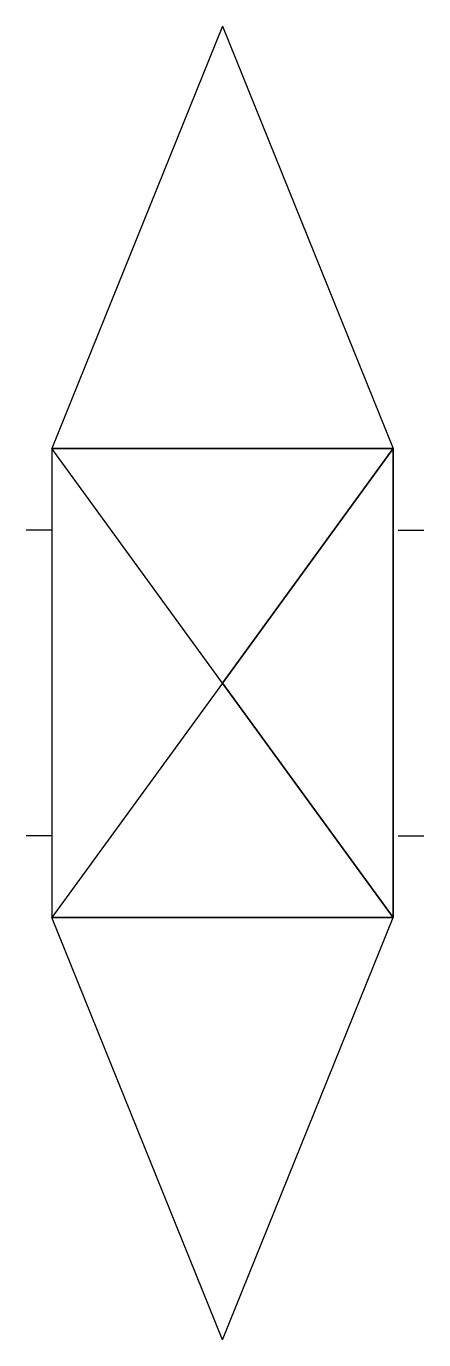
# Model space of a CAD drawing. Header units: millimetres. Extents: x 28030 to 29590, y 3600 to 8757.
import ezdxf

# ---------------------------------------------------------------- set-up
doc = ezdxf.new("R2010")
doc.units = ezdxf.units.MM

msp = doc.modelspace()

# ---------------------------------------------------------------- linework, layer by layer
for p, q in [((28800, 8756.6), (28130, 7098.3, 1560)), ((28800, 8756.6), (29470, 7098.3, 1560)), ((28130, 7098.3), (29470, 7098.3)), ((28130, 7098.3), (28130, 7098.3, 1560)), ((28130, 7098.3), (28130, 6778.3)), ((28130, 7098.3, 1560), (28130, 5258.3, 1560)), ((29470, 7098.3, 1560), (28130, 7098.3, 1560)), ((28130, 7098.3), (28130, 7098.3, -100)), ((28800, 6178.3, 780), (28130, 7098.3)), ((28800, 6178.3, 780), (28130, 7098.3, 1560)), ((29470, 7098.3), (28800, 6178.3, 780)), ((28800, 6178.3, 780), (29470, 7098.3, 1560)), ((29470, 7098.3), (29470, 7098.3, 1560)), ((29470, 7098.3), (29470, 6778.3)), ((29470, 5258.3, 1560), (29470, 7098.3, 1560)), ((29470, 7098.3), (29470, 7098.3, -100)), ((28130, 6778.3), (28030, 6778.3)), ((28130, 6778.3), (28130, 6178.3)), ((29470, 6778.3), (29470, 6178.3)), ((29490, 6778.3), (29590, 6778.3)), ((28130, 6178.3), (28130, 5578.3)), ((28800, 6178.3, 780), (28130, 5258.3, 1560)), ((28800, 6178.3, 780), (28130, 5258.3)), ((29470, 5258.3, 1560), (28800, 6178.3, 780)), ((28800, 6178.3, 780), (29470, 5258.3)), ((29470, 6178.3), (29470, 5578.3)), ((28130, 5578.3), (28030, 5578.3)), ((28130, 5578.3), (28130, 5258.3)), ((29470, 5578.3), (29470, 5258.3)), ((29490, 5578.3), (29590, 5578.3)), ((29470, 5258.3), (28130, 5258.3)), ((28130, 5258.3), (28130, 5258.3, 1560)), ((28130, 5258.3, 1560), (29470, 5258.3, 1560)), ((28130, 5258.3), (28130, 5258.3, -100)), ((28800, 3600), (28130, 5258.3, 1560)), ((28800, 3600), (29470, 5258.3, 1560)), ((29470, 5258.3), (29470, 5258.3, 1560)), ((29470, 5258.3), (29470, 5258.3, -100))]:
    msp.add_line(p, q)

doc.saveas('drawing.dxf')
